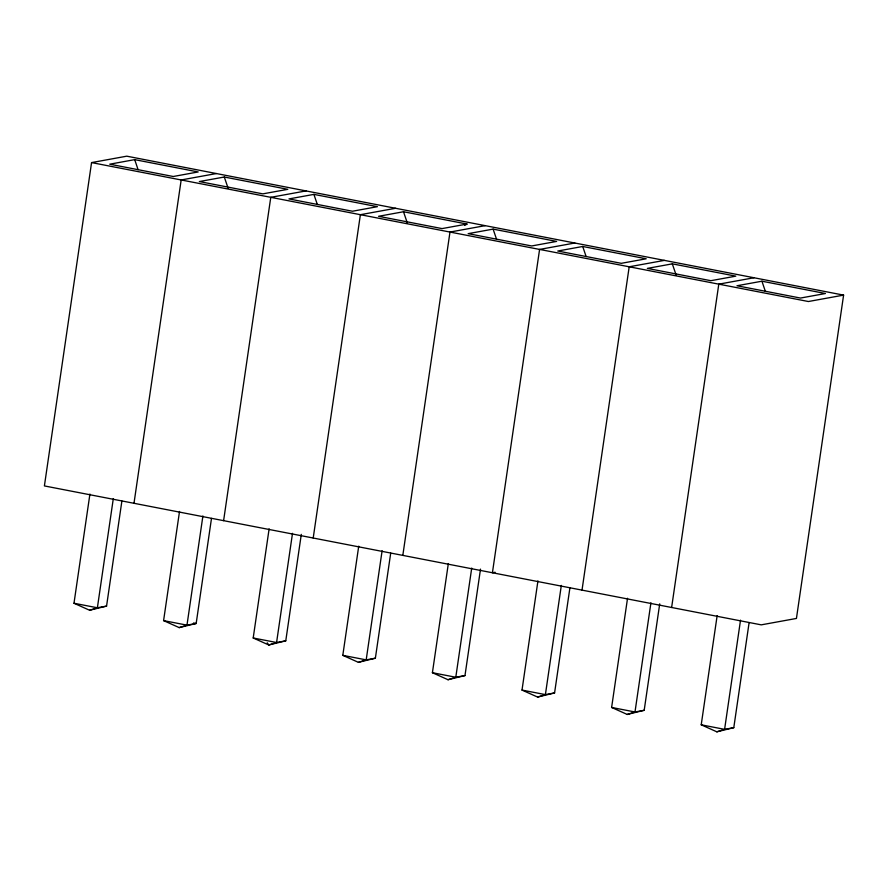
<?xml version="1.0" encoding="UTF-8"?>
<svg xmlns="http://www.w3.org/2000/svg" width="888" height="888" viewBox="0 0 888 888"><rect width="100%" height="100%" fill="white"/><g stroke="black" fill="none" stroke-linecap="round" stroke-linejoin="round"><path stroke-width="1.33" d="M91.564 162.593L44.4 485.925L761.227 624.852L796.436 618.448L843.6 295.116L126.773 156.177L91.564 162.593L808.402 301.52L843.6 295.116M121.889 501.021L106.56 606.104L89.599 610.256L73.993 603.252L89.921 494.061M113.309 498.601L97.38 607.78L89.599 610.256M133.999 503.285L181.174 179.964L216.372 173.549M211.499 518.381L196.17 623.476L179.198 627.616L163.592 620.612L179.52 511.433M202.908 515.961L186.98 625.141L179.198 627.616M223.609 520.657L270.773 197.325L305.983 190.92M301.298 534.387L285.769 640.836L268.809 644.988L253.202 637.984L269.131 528.804M292.507 533.333L276.579 642.512L268.809 644.988L267.199 642.812M313.209 538.028L360.384 214.696L395.582 208.28M390.709 553.113L375.369 658.208L358.408 662.348L342.801 655.344L358.73 546.164M382.118 550.693L366.189 659.873L358.408 662.348M402.819 555.389L449.983 232.057L485.181 225.652M480.508 569.119L464.979 675.568L448.007 679.72L432.412 672.716L448.34 563.536M471.717 568.065L455.788 677.244L448.007 679.72M569.907 587.856L554.578 692.94L537.617 697.08L522.011 690.076L537.939 580.896M561.327 585.425L545.399 694.616L537.617 697.08M582.017 590.12L629.192 266.788L664.39 260.384M659.717 603.851L644.189 710.3L627.217 714.452L611.621 707.447L627.539 598.268M650.926 602.797L634.998 711.976L627.217 714.452M671.628 607.492L718.792 284.16L754.001 277.744M749.117 622.588L733.788 727.672L716.827 731.823L701.22 724.808L717.149 615.628M740.525 620.168L724.597 729.348L716.827 731.823M464.702 225.452L466.999 224.054L403.507 211.744L378.566 216.295L442.058 228.593L466.999 224.054M134.698 159.64L109.746 164.191L173.249 176.501L198.191 171.95L134.698 159.64L138.095 169.663M224.298 177.012L199.356 181.552L262.848 193.862L287.801 189.322L224.298 177.012L228.127 188.278M313.897 194.383L288.955 198.923L352.458 211.233L377.4 206.682L313.897 194.383L317.305 204.395M493.106 229.115L468.165 233.655L531.668 245.965L556.61 241.414L493.106 229.115L496.514 239.127M574.791 243.012L539.582 249.428L492.418 572.76L495.127 572.26M582.717 246.476L557.764 251.027L621.267 263.325L646.209 258.785L582.717 246.476L586.113 256.499M672.316 263.847L647.374 268.387L710.866 280.697L735.819 276.146L672.316 263.847L676.145 275.114M761.926 281.207L736.973 285.758L800.477 298.057L825.418 293.517L761.926 281.207L765.323 291.231M106.56 606.104L97.38 607.78L73.993 603.252M285.769 640.836L276.579 642.512L253.202 637.984M375.369 658.208L366.189 659.873L342.801 655.344M464.979 675.568L455.788 677.244L432.412 672.716M554.578 692.94L545.399 694.616L522.011 690.076M644.189 710.3L634.998 711.976L611.621 707.447M733.788 727.672L724.597 729.348L701.22 724.808M193.573 622.965L196.17 623.476L186.98 625.141L163.592 620.612M403.507 211.744L407.326 223.01"/></g></svg>
